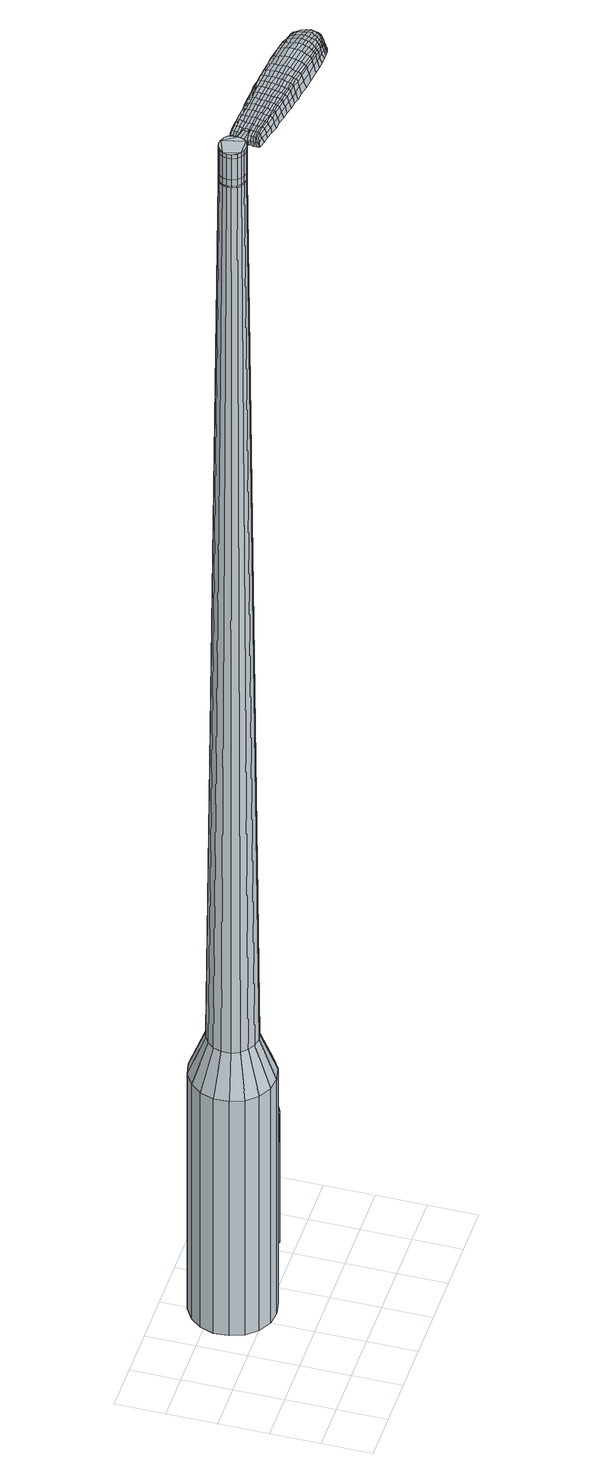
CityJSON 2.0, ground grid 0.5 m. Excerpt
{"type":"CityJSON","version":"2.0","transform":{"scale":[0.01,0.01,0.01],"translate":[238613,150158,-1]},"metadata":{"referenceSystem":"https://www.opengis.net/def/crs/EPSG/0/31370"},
"CityObjects":{
"object1":{"type":"GenericCityObject","attributes":{"cluster":892,"mean_distance_to_centroid":0.19,"new_centroid_x":238614.12,"new_centroid_y":150159.32,"mean_distance_to_camera":5.71,"H1":2.91,"H2":14.61,"Z_final":112.74,"cluster2":-1,"proj_x":238613.23,"proj_y":150165.32,"id_line":41656,"bearing_l":81.58,"distance":6.06,"orientation":"right","G_obj":351.58},"geometry":[{"type":"MultiSurface","lod":"2","boundaries":[[[0,1,2,3]],[[1,4,5,2]],[[4,6,7,5]],[[6,8,9,7]],[[8,10,11,9]],[[10,12,13,11]],[[12,14,15,13]],[[14,16,17,15]],[[16,18,19,17]],[[18,20,21,19]],[[20,22,23,21]],[[22,24,25,23]],[[24,26,27,25]],[[26,28,29,27]],[[28,30,31,29]],[[30,32,33,31]],[[32,34,35,33]],[[34,0,3,35]],[[36,37,38,39]],[[38,40,41,42]],[[41,43,42]],[[42,44,45,46]],[[45,47,46]],[[46,48,49,50]],[[49,51,50]],[[42,46,50,38]],[[50,52,39,38]],[[53,36,39]],[[2,5,7,35]],[[7,9,11,15]],[[11,13,15]],[[15,17,19,23]],[[19,21,23]],[[23,25,27,31]],[[27,29,31]],[[15,23,31,7]],[[31,33,35,7]],[[3,2,35]],[[1,0,54,55]],[[0,34,56,54]],[[34,32,57,56]],[[32,30,58,57]],[[30,28,59,58]],[[28,26,60,59]],[[26,24,61,60]],[[24,22,62,61]],[[22,20,63,62]],[[20,18,64,63]],[[18,16,65,64]],[[16,14,66,65]],[[14,12,67,66]],[[12,10,68,67]],[[10,8,69,68]],[[8,6,70,69]],[[6,4,71,70]],[[4,1,55,71]],[[55,54,72,73]],[[54,56,74,72]],[[56,57,75,74]],[[57,58,76,75]],[[58,59,77,76]],[[59,60,78,77]],[[60,61,79,78]],[[61,62,80,79]],[[62,63,81,80]],[[63,64,82,81]],[[64,65,83,82]],[[65,66,84,83]],[[66,67,85,84]],[[67,68,86,85]],[[68,69,87,86]],[[69,70,88,87]],[[70,71,89,88]],[[71,55,73,89]],[[72,90,91,92]],[[74,93,90,72]],[[94,95,93,74]],[[96,97,95,94]],[[77,98,97,96]],[[99,100,98,77]],[[79,101,100,99]],[[102,103,101,79]],[[104,105,103,102]],[[106,107,105,104]],[[108,109,107,106]],[[110,111,109,108]],[[85,112,111,110]],[[86,113,112,85]],[[114,115,113,86]],[[116,117,115,114]],[[118,119,117,116]],[[92,91,119,118]],[[120,121,122,123]],[[124,120,123,125]],[[126,124,125,127]],[[128,126,127,129]],[[130,128,129,131]],[[132,130,131,133]],[[134,132,133,135]],[[136,134,135,137]],[[138,136,137,139]],[[140,138,139,141]],[[142,140,141,143]],[[144,142,143,145]],[[146,144,145,147]],[[148,146,147,149]],[[150,148,149,151]],[[152,150,151,153]],[[73,72,92]],[[75,94,74]],[[75,76,96,94]],[[76,77,96]],[[78,99,77]],[[78,79,99]],[[80,102,79]],[[80,81,104,102]],[[81,82,106,104]],[[82,83,108,106]],[[83,84,110,108]],[[84,85,110]],[[87,114,86]],[[87,88,116,114]],[[88,89,118,116]],[[89,73,92,118]],[[154,91,90]],[[154,155,119,91]],[[155,156,117,119]],[[156,157,115,117]],[[157,113,115]],[[158,111,112]],[[158,159,109,111]],[[159,160,107,109]],[[160,161,105,107]],[[161,162,103,105]],[[162,101,103]],[[163,100,101]],[[163,98,100]],[[164,97,98]],[[164,165,95,97]],[[165,93,95]],[[39,52,152,166]],[[154,90,167,153]],[[53,39,166,121]],[[90,93,122,167]],[[36,53,121,120]],[[93,165,123,122]],[[37,36,120,124]],[[165,164,125,123]],[[38,37,124,126]],[[164,98,127,125]],[[40,38,126,128]],[[98,163,129,127]],[[41,40,128,130]],[[163,101,131,129]],[[43,41,130,132]],[[101,162,133,131]],[[42,43,132,134]],[[162,161,135,133]],[[44,42,134,136]],[[161,160,137,135]],[[45,44,136,138]],[[160,159,139,137]],[[47,45,138,140]],[[159,158,141,139]],[[46,47,140,142]],[[158,112,143,141]],[[48,46,142,144]],[[112,113,145,143]],[[49,48,144,146]],[[113,157,147,145]],[[51,49,146,148]],[[157,156,149,147]],[[50,51,148,150]],[[156,155,151,149]],[[52,50,150,152]],[[155,154,153,151]],[[152,153,168,169]],[[153,167,170,168]],[[167,122,171,170]],[[122,121,172,171]],[[121,166,173,172]],[[166,152,169,173]],[[174,175,176,177]],[[178,174,177,179]],[[174,178,180,181]],[[175,174,181,182]],[[183,184,185,186]],[[187,183,186,188]],[[183,187,189,190]],[[184,183,190,191]],[[192,193,194,195]],[[196,192,195,197]],[[192,196,198,199]],[[193,192,199,200]],[[201,202,203,204]],[[205,201,204,206]],[[201,205,207,208]],[[202,201,208,209]],[[210,211,212,213]],[[214,210,213,215]],[[210,214,216,217]],[[211,210,217,218]],[[219,220,221,222]],[[223,219,222,224]],[[219,223,225,226]],[[220,219,226,227]],[[228,229,230,231]],[[220,228,231,221]],[[228,220,227,232]],[[229,228,232,233]],[[234,235,236,237]],[[229,234,237,230]],[[234,229,233,238]],[[235,234,238,239]],[[240,178,179,241]],[[235,240,241,236]],[[240,235,239,242]],[[178,240,242,180]],[[243,244,245,246]],[[247,243,246,248]],[[243,247,249,250]],[[244,243,250,251]],[[252,253,254,255]],[[244,252,255,245]],[[252,244,251,256]],[[253,252,256,257]],[[258,259,260,261]],[[253,258,261,254]],[[258,253,257,262]],[[259,258,262,263]],[[264,265,266,267]],[[259,264,267,260]],[[264,259,263,268]],[[265,264,268,269]],[[270,175,182,271]],[[265,270,271,266]],[[270,265,269,272]],[[175,270,272,176]],[[273,274,275,276]],[[277,273,276,278]],[[273,277,279,280]],[[274,273,280,281]],[[282,283,284,285]],[[274,282,285,275]],[[282,274,281,286]],[[283,282,286,287]],[[288,289,290,291]],[[283,288,291,284]],[[288,283,287,292]],[[289,288,292,293]],[[294,187,188,295]],[[289,294,295,290]],[[294,289,293,296]],[[187,294,296,189]],[[297,298,299,300]],[[301,297,300,302]],[[297,301,303,304]],[[298,297,304,305]],[[306,307,308,309]],[[298,306,309,299]],[[306,298,305,310]],[[307,306,310,311]],[[312,313,314,315]],[[307,312,315,308]],[[312,307,311,316]],[[313,312,316,317]],[[318,319,320,321]],[[313,318,321,314]],[[318,313,317,322]],[[319,318,322,323]],[[324,184,191,325]],[[319,324,325,320]],[[324,319,323,326]],[[184,324,326,185]],[[327,213,212,328]],[[329,327,328,330]],[[327,329,331,332]],[[213,327,332,215]],[[333,329,330,334]],[[335,333,334,336]],[[333,335,337,338]],[[329,333,338,331]],[[339,335,336,340]],[[341,339,340,342]],[[339,341,343,344]],[[335,339,344,337]],[[345,341,342,346]],[[347,345,346,348]],[[345,347,349,350]],[[341,345,350,343]],[[351,347,348,352]],[[202,351,352,203]],[[351,202,209,353]],[[347,351,353,349]],[[354,355,200,199]],[[356,354,199,198]],[[354,356,357,358]],[[355,354,358,359]],[[360,361,359,358]],[[362,360,358,357]],[[360,362,363,364]],[[361,360,364,365]],[[366,367,365,364]],[[368,366,364,363]],[[366,368,369,370]],[[367,366,370,371]],[[372,373,371,370]],[[374,372,370,369]],[[372,374,207,205]],[[373,372,205,206]],[[375,376,377,378]],[[277,375,378,279]],[[375,277,278,379]],[[376,375,379,380]],[[381,196,197,382]],[[376,381,382,377]],[[381,376,380,383]],[[196,381,383,198]],[[384,385,386,387]],[[223,384,387,225]],[[384,223,224,388]],[[385,384,388,389]],[[390,391,392,393]],[[385,390,393,386]],[[390,385,389,394]],[[391,390,394,395]],[[396,193,200,397]],[[391,396,397,392]],[[396,391,395,398]],[[193,396,398,194]],[[399,400,401,402]],[[181,399,402,182]],[[399,181,180,403]],[[400,399,403,404]],[[405,406,407,408]],[[400,405,408,401]],[[405,400,404,409]],[[406,405,409,410]],[[411,204,203,412]],[[406,411,412,407]],[[411,406,410,413]],[[204,411,413,206]],[[414,415,416,417]],[[186,414,417,188]],[[414,186,185,418]],[[415,414,418,419]],[[420,208,207,421]],[[415,420,421,416]],[[420,415,419,422]],[[208,420,422,209]],[[423,424,425,426]],[[301,423,426,303]],[[423,301,302,427]],[[424,423,427,428]],[[429,214,215,430]],[[424,429,430,425]],[[429,424,428,431]],[[214,429,431,216]],[[432,433,434,435]],[[247,432,435,249]],[[432,247,248,436]],[[433,432,436,437]],[[438,439,440,441]],[[433,438,441,434]],[[438,433,437,442]],[[439,438,442,443]],[[444,211,218,445]],[[439,444,445,440]],[[444,439,443,446]],[[211,444,446,212]],[[447,448,437,436]],[[246,447,436,248]],[[447,246,245,449]],[[448,447,449,450]],[[451,452,443,442]],[[448,451,442,437]],[[451,448,450,453]],[[452,451,453,454]],[[455,328,212,446]],[[452,455,446,443]],[[455,452,454,456]],[[328,455,456,330]],[[457,458,459,460]],[[304,457,460,305]],[[457,304,303,426]],[[458,457,426,425]],[[461,332,331,462]],[[458,461,462,459]],[[461,458,425,430]],[[332,461,430,215]],[[463,464,450,449]],[[255,463,449,245]],[[463,255,254,465]],[[464,463,465,466]],[[467,468,454,453]],[[464,467,453,450]],[[467,464,466,469]],[[468,467,469,470]],[[471,334,330,456]],[[468,471,456,454]],[[471,468,470,472]],[[334,471,472,336]],[[473,474,475,476]],[[310,473,476,311]],[[473,310,305,460]],[[474,473,460,459]],[[477,338,337,478]],[[474,477,478,475]],[[477,474,459,462]],[[338,477,462,331]],[[479,480,466,465]],[[261,479,465,254]],[[479,261,260,481]],[[480,479,481,482]],[[483,484,470,469]],[[480,483,469,466]],[[483,480,482,485]],[[484,483,485,486]],[[487,340,336,472]],[[484,487,472,470]],[[487,484,486,488]],[[340,487,488,342]],[[489,490,491,492]],[[316,489,492,317]],[[489,316,311,476]],[[490,489,476,475]],[[493,344,343,494]],[[490,493,494,491]],[[493,490,475,478]],[[344,493,478,337]],[[495,496,482,481]],[[267,495,481,260]],[[495,267,266,497]],[[496,495,497,498]],[[499,500,486,485]],[[496,499,485,482]],[[499,496,498,501]],[[500,499,501,502]],[[503,346,342,488]],[[500,503,488,486]],[[503,500,502,504]],[[346,503,504,348]],[[505,506,507,508]],[[322,505,508,323]],[[505,322,317,492]],[[506,505,492,491]],[[509,350,349,510]],[[506,509,510,507]],[[509,506,491,494]],[[350,509,494,343]],[[511,512,498,497]],[[271,511,497,266]],[[511,271,182,402]],[[512,511,402,401]],[[513,514,502,501]],[[512,513,501,498]],[[513,512,401,408]],[[514,513,408,407]],[[515,352,348,504]],[[514,515,504,502]],[[515,514,407,412]],[[352,515,412,203]],[[516,517,419,418]],[[326,516,418,185]],[[516,326,323,508]],[[517,516,508,507]],[[518,353,209,422]],[[517,518,422,419]],[[518,517,507,510]],[[353,518,510,349]],[[519,520,380,379]],[[276,519,379,278]],[[519,276,275,521]],[[520,519,521,522]],[[523,356,198,383]],[[520,523,383,380]],[[523,520,522,524]],[[356,523,524,357]],[[525,526,527,528]],[[226,525,528,227]],[[525,226,225,387]],[[526,525,387,386]],[[529,530,531,532]],[[526,529,532,527]],[[529,526,386,393]],[[530,529,393,392]],[[533,355,359,534]],[[530,533,534,531]],[[533,530,392,397]],[[355,533,397,200]],[[535,536,522,521]],[[285,535,521,275]],[[535,285,284,537]],[[536,535,537,538]],[[539,362,357,524]],[[536,539,524,522]],[[539,536,538,540]],[[362,539,540,363]],[[541,542,543,544]],[[232,541,544,233]],[[541,232,227,528]],[[542,541,528,527]],[[545,546,547,548]],[[542,545,548,543]],[[545,542,527,532]],[[546,545,532,531]],[[549,361,365,550]],[[546,549,550,547]],[[549,546,531,534]],[[361,549,534,359]],[[551,552,538,537]],[[291,551,537,284]],[[551,291,290,553]],[[552,551,553,554]],[[555,368,363,540]],[[552,555,540,538]],[[555,552,554,556]],[[368,555,556,369]],[[557,558,559,560]],[[238,557,560,239]],[[557,238,233,544]],[[558,557,544,543]],[[561,562,563,564]],[[558,561,564,559]],[[561,558,543,548]],[[562,561,548,547]],[[565,367,371,566]],[[562,565,566,563]],[[565,562,547,550]],[[367,565,550,365]],[[567,568,554,553]],[[295,567,553,290]],[[567,295,188,417]],[[568,567,417,416]],[[569,374,369,556]],[[568,569,556,554]],[[569,568,416,421]],[[374,569,421,207]],[[570,571,404,403]],[[242,570,403,180]],[[570,242,239,560]],[[571,570,560,559]],[[572,573,410,409]],[[571,572,409,404]],[[572,571,559,564]],[[573,572,564,563]],[[574,373,206,413]],[[573,574,413,410]],[[574,573,563,566]],[[373,574,566,371]],[[575,576,577,578]],[[578,577,579,580]],[[581,579,577,582]],[[582,577,576,583]],[[584,585,586,587]],[[587,586,588,589]],[[590,588,586,591]],[[591,586,585,592]],[[593,594,595,596]],[[596,595,597,598]],[[599,597,595,600]],[[600,595,594,601]],[[602,603,604,605]],[[605,604,606,607]],[[608,606,604,609]],[[609,604,603,610]],[[611,612,613,614]],[[614,613,615,616]],[[617,615,613,618]],[[618,613,612,619]],[[620,621,622,623]],[[623,622,624,625]],[[626,624,622,627]],[[627,622,621,628]],[[629,630,631,632]],[[632,631,621,620]],[[628,621,631,633]],[[633,631,630,634]],[[635,636,637,638]],[[638,637,630,629]],[[634,630,637,639]],[[639,637,636,640]],[[580,579,641,642]],[[642,641,636,635]],[[640,636,641,643]],[[643,641,579,581]],[[644,645,646,647]],[[647,646,648,649]],[[650,648,646,651]],[[651,646,645,652]],[[653,654,655,656]],[[656,655,645,644]],[[652,645,655,657]],[[657,655,654,658]],[[659,660,661,662]],[[662,661,654,653]],[[658,654,661,663]],[[663,661,660,664]],[[665,666,667,668]],[[668,667,660,659]],[[664,660,667,669]],[[669,667,666,670]],[[583,576,671,672]],[[672,671,666,665]],[[670,666,671,673]],[[673,671,576,575]],[[674,675,676,677]],[[677,676,678,679]],[[680,678,676,681]],[[681,676,675,682]],[[683,684,685,686]],[[686,685,675,674]],[[682,675,685,687]],[[687,685,684,688]],[[689,690,691,692]],[[692,691,684,683]],[[688,684,691,693]],[[693,691,690,694]],[[589,588,695,696]],[[696,695,690,689]],[[694,690,695,697]],[[697,695,588,590]],[[698,699,700,701]],[[701,700,702,703]],[[704,702,700,705]],[[705,700,699,706]],[[707,708,709,710]],[[710,709,699,698]],[[706,699,709,711]],[[711,709,708,712]],[[713,714,715,716]],[[716,715,708,707]],[[712,708,715,717]],[[717,715,714,718]],[[719,720,721,722]],[[722,721,714,713]],[[718,714,721,723]],[[723,721,720,724]],[[592,585,725,726]],[[726,725,720,719]],[[724,720,725,727]],[[727,725,585,584]],[[611,614,728,729]],[[729,728,730,731]],[[732,730,728,733]],[[733,728,614,616]],[[731,730,734,735]],[[735,734,736,737]],[[738,736,734,739]],[[739,734,730,732]],[[737,736,740,741]],[[741,740,742,743]],[[744,742,740,745]],[[745,740,736,738]],[[743,742,746,747]],[[747,746,748,749]],[[750,748,746,751]],[[751,746,742,744]],[[749,748,752,753]],[[753,752,603,602]],[[610,603,752,754]],[[754,752,748,750]],[[601,755,756,600]],[[600,756,757,599]],[[758,757,756,759]],[[759,756,755,760]],[[760,761,762,759]],[[759,762,763,758]],[[764,763,762,765]],[[765,762,761,766]],[[766,767,768,765]],[[765,768,769,764]],[[770,769,768,771]],[[771,768,767,772]],[[772,773,774,771]],[[771,774,775,770]],[[608,775,774,606]],[[606,774,773,607]],[[776,777,778,779]],[[779,778,678,680]],[[679,678,778,780]],[[780,778,777,781]],[[598,597,782,783]],[[783,782,777,776]],[[781,777,782,784]],[[784,782,597,599]],[[785,786,787,788]],[[788,787,624,626]],[[625,624,787,789]],[[789,787,786,790]],[[791,792,793,794]],[[794,793,786,785]],[[790,786,793,795]],[[795,793,792,796]],[[601,594,797,798]],[[798,797,792,791]],[[796,792,797,799]],[[799,797,594,593]],[[800,801,802,803]],[[803,802,582,583]],[[581,582,802,804]],[[804,802,801,805]],[[806,807,808,809]],[[809,808,801,800]],[[805,801,808,810]],[[810,808,807,811]],[[602,605,812,813]],[[813,812,807,806]],[[811,807,812,814]],[[814,812,605,607]],[[815,816,817,818]],[[818,817,587,589]],[[584,587,817,819]],[[819,817,816,820]],[[608,609,821,822]],[[822,821,816,815]],[[820,816,821,823]],[[823,821,609,610]],[[824,825,826,827]],[[827,826,702,704]],[[703,702,826,828]],[[828,826,825,829]],[[616,615,830,831]],[[831,830,825,824]],[[829,825,830,832]],[[832,830,615,617]],[[833,834,835,650]],[[835,648,650]],[[649,648,835,836]],[[835,834,836]],[[837,838,839,840]],[[840,839,834,833]],[[836,834,839,841]],[[841,839,838,842]],[[619,612,843,844]],[[844,843,838,837]],[[842,838,843,845]],[[845,843,612,611]],[[846,847,836]],[[836,847,647,649]],[[644,647,847,848]],[[847,846,848]],[[842,849,850,841]],[[841,850,846,836]],[[848,846,850,851]],[[851,850,849,852]],[[611,729,853,845]],[[845,853,849,842]],[[852,849,853,854]],[[854,853,729,731]],[[855,856,857,858]],[[858,857,705,706]],[[704,705,857,827]],[[827,857,856,824]],[[732,733,859,860]],[[860,859,856,855]],[[824,856,859,831]],[[831,859,733,616]],[[861,862,848]],[[848,862,656,644]],[[653,656,862,863]],[[863,862,861,864]],[[852,865,866,851]],[[851,866,861,848]],[[864,861,866,867]],[[867,866,865,868]],[[731,735,869,854]],[[854,869,865,852]],[[868,865,869,870]],[[870,869,735,737]],[[871,872,873,874]],[[874,873,711,712]],[[706,711,873,858]],[[858,873,872,855]],[[738,739,875,876]],[[876,875,872,871]],[[855,872,875,860]],[[860,875,739,732]],[[864,877,878,863]],[[863,878,662,653]],[[659,662,878,879]],[[879,878,877,880]],[[868,881,882,867]],[[867,882,877,864]],[[880,877,882,883]],[[883,882,881,884]],[[737,741,885,870]],[[870,885,881,868]],[[884,881,885,886]],[[886,885,741,743]],[[887,888,889,890]],[[890,889,717,718]],[[712,717,889,874]],[[874,889,888,871]],[[744,745,891,892]],[[892,891,888,887]],[[871,888,891,876]],[[876,891,745,738]],[[880,893,894,879]],[[879,894,668,659]],[[665,668,894,895]],[[895,894,893,896]],[[884,897,898,883]],[[883,898,893,880]],[[896,893,898,899]],[[899,898,897,900]],[[743,747,901,886]],[[886,901,897,884]],[[900,897,901,902]],[[902,901,747,749]],[[903,904,905,906]],[[906,905,723,724]],[[718,723,905,890]],[[890,905,904,887]],[[750,751,907,908]],[[908,907,904,903]],[[887,904,907,892]],[[892,907,751,744]],[[896,909,910,895]],[[895,910,672,665]],[[583,672,910,803]],[[803,910,909,800]],[[900,911,912,899]],[[899,912,909,896]],[[800,909,912,809]],[[809,912,911,806]],[[749,753,913,902]],[[902,913,911,900]],[[806,911,913,813]],[[813,913,753,602]],[[820,914,915,819]],[[819,915,727,584]],[[724,727,915,906]],[[906,915,914,903]],[[610,754,916,823]],[[823,916,914,820]],[[903,914,916,908]],[[908,916,754,750]],[[781,917,918,780]],[[780,918,677,679]],[[674,677,918,919]],[[919,918,917,920]],[[599,757,921,784]],[[784,921,917,781]],[[920,917,921,922]],[[922,921,757,758]],[[923,924,925,926]],[[926,925,627,628]],[[626,627,925,788]],[[788,925,924,785]],[[927,928,929,930]],[[930,929,924,923]],[[785,924,929,794]],[[794,929,928,791]],[[760,755,931,932]],[[932,931,928,927]],[[791,928,931,798]],[[798,931,755,601]],[[920,933,934,919]],[[919,934,686,674]],[[683,686,934,935]],[[935,934,933,936]],[[758,763,937,922]],[[922,937,933,920]],[[936,933,937,938]],[[938,937,763,764]],[[939,940,941,942]],[[942,941,633,634]],[[628,633,941,926]],[[926,941,940,923]],[[943,944,945,946]],[[946,945,940,939]],[[923,940,945,930]],[[930,945,944,927]],[[766,761,947,948]],[[948,947,944,943]],[[927,944,947,932]],[[932,947,761,760]],[[936,949,950,935]],[[935,950,692,683]],[[689,692,950,951]],[[951,950,949,952]],[[764,769,953,938]],[[938,953,949,936]],[[952,949,953,954]],[[954,953,769,770]],[[955,956,957,958]],[[958,957,639,640]],[[634,639,957,942]],[[942,957,956,939]],[[959,960,961,962]],[[962,961,956,955]],[[939,956,961,946]],[[946,961,960,943]],[[772,767,963,964]],[[964,963,960,959]],[[943,960,963,948]],[[948,963,767,766]],[[952,965,966,951]],[[951,966,696,689]],[[589,696,966,818]],[[818,966,965,815]],[[770,775,967,954]],[[954,967,965,952]],[[815,965,967,822]],[[822,967,775,608]],[[805,968,969,804]],[[804,969,643,581]],[[640,643,969,958]],[[958,969,968,955]],[[811,970,971,810]],[[810,971,968,805]],[[955,968,971,962]],[[962,971,970,959]],[[607,773,972,814]],[[814,972,970,811]],[[959,970,972,964]],[[964,972,773,772]],[[575,578,177,176]],[[578,580,179,177]],[[590,591,190,189]],[[591,592,191,190]],[[593,596,195,194]],[[596,598,197,195]],[[617,618,217,216]],[[618,619,218,217]],[[620,623,222,221]],[[623,625,224,222]],[[629,632,231,230]],[[632,620,221,231]],[[635,638,237,236]],[[638,629,230,237]],[[580,642,241,179]],[[642,635,236,241]],[[650,651,250,249]],[[651,652,251,250]],[[652,657,256,251]],[[657,658,257,256]],[[658,663,262,257]],[[663,664,263,262]],[[664,669,268,263]],[[669,670,269,268]],[[670,673,272,269]],[[673,575,176,272]],[[680,681,280,279]],[[681,682,281,280]],[[682,687,286,281]],[[687,688,287,286]],[[688,693,292,287]],[[693,694,293,292]],[[694,697,296,293]],[[697,590,189,296]],[[698,701,300,299]],[[701,703,302,300]],[[707,710,309,308]],[[710,698,299,309]],[[713,716,315,314]],[[716,707,308,315]],[[719,722,321,320]],[[722,713,314,321]],[[592,726,325,191]],[[726,719,320,325]],[[776,779,378,377]],[[779,680,279,378]],[[598,783,382,197]],[[783,776,377,382]],[[625,789,388,224]],[[789,790,389,388]],[[790,795,394,389]],[[795,796,395,394]],[[796,799,398,395]],[[799,593,194,398]],[[703,828,427,302]],[[828,829,428,427]],[[829,832,431,428]],[[832,617,216,431]],[[833,650,435,434]],[[650,249,435]],[[837,840,441,440]],[[840,833,434,441]],[[619,844,445,218]],[[844,837,440,445]],[[973,974,975,976]],[[977,978,976,975]],[[979,980,981,982]],[[983,984,985,986]],[[974,987,988,975]],[[989,977,975,988]],[[990,979,982,991]],[[992,993,984,983]],[[987,994,995,988]],[[995,996,989,988]],[[997,990,991,998]],[[999,993,992,1000]],[[994,1001,1002,995]],[[1002,1003,996,995]],[[1004,997,998,1005]],[[1006,999,1000,1007]],[[1008,1009,1010,1011]],[[1012,1013,1009,1008]],[[1012,1014,1015,1013]],[[1014,1016,1017,1015]],[[1018,1019,1020,1021]],[[1022,1023,1019,1018]],[[1024,1025,1023,1022]],[[1026,1027,1025,1024]],[[1021,1010,1009,1018]],[[1018,1009,1013,1022]],[[1013,1015,1024,1022]],[[1015,1017,1026,1024]],[[982,981,978,977]],[[991,982,977,989]],[[996,998,991,989]],[[1003,1005,998,996]],[[983,986,980,979]],[[992,983,979,990]],[[1000,992,990,997]],[[1007,1000,997,1004]],[[984,1008,1011,985]],[[993,1012,1008,984]],[[1014,1012,993,999]],[[1016,1014,999,1006]],[[1028,1029,1030,1031]],[[1030,1032,1033,1034]],[[1030,1034,1035,1036]],[[1030,1036,1031]],[[1037,1028,1031,1038]],[[1039,1038,1031,1040]],[[1041,1040,1031]],[[1042,1030,1029,1043]],[[1044,1042,1043,1045]],[[1046,1044,1045,1047]],[[1048,1046,1047,1049]],[[1050,1048,1049,1051]],[[1051,1052,1053,1054]],[[1051,1054,1055,1056]],[[1051,1056,1057,1058]],[[1057,1059,1060,1061]],[[1057,1061,1062,1063]],[[1057,1063,1058]],[[1051,1058,1050]],[[1064,1065,1029,1028]],[[1066,1067,1032,1030]],[[1068,1069,1041,1031]],[[1065,1070,1043,1029]],[[1071,1066,1030,1042]],[[1070,1072,1045,1043]],[[1073,1071,1042,1044]],[[1072,1074,1047,1045]],[[1075,1073,1044,1046]],[[1074,1076,1049,1047]],[[1077,1075,1046,1048]],[[1076,1078,1051,1049]],[[1079,1077,1048,1050]],[[1078,1080,1052,1051]],[[1081,1082,1059,1057]],[[1083,1079,1050,1058]],[[1053,1052,1080,1084]],[[1054,1053,1084,1085]],[[1055,1054,1085,1086]],[[1056,1055,1086,1087]],[[1057,1056,1087,1081]],[[1088,1064,1028,1037]],[[1089,1088,1037,1038]],[[1090,1089,1038,1039]],[[1091,1090,1039,1040]],[[1069,1091,1040,1041]],[[1033,1032,1067,1092]],[[1060,1059,1082,1093]],[[1034,1033,1092,1094]],[[1035,1034,1094,1095]],[[1036,1035,1095,1096]],[[1031,1036,1096,1068]],[[1061,1060,1093,1097]],[[1062,1061,1097,1098]],[[1063,1062,1098,1099]],[[1058,1063,1099,1083]]]}]}
},
"vertices":[
[156,127,384],[151,113,384],[151,113,96],[156,127,96],[142,102,384],[142,102,96],[130,94,384],[130,94,96],[115,91,384],[115,91,96],[101,93,384],[101,93,96],[88,100,384],[88,100,96],[78,111,384],[78,111,96],[73,125,384],[73,125,96],[72,140,384],[72,140,96],[77,154,384],[77,154,96],[86,165,384],[86,165,96],[99,173,384],[99,173,96],[113,176,384],[113,176,96],[128,174,384],[128,174,96],[140,167,384],[140,167,96],[150,156,384],[150,156,96],[156,142,384],[156,142,96],[126,141,1524],[123,144,1524],[118,146,1524],[127,132,1524],[114,147,1524],[109,146,1524],[102,140,1524],[105,144,1524],[101,136,1524],[101,131,1524],[106,123,1524],[103,126,1524],[110,121,1524],[115,120,1524],[123,123,1524],[119,121,1524],[126,127,1524],[127,136,1524],[139,130,429],[136,122,429],[139,139,429],[136,147,429],[130,153,429],[122,157,429],[113,159,429],[105,157,429],[97,152,429],[92,146,429],[89,137,429],[89,128,429],[93,120,429],[99,114,429],[106,110,429],[115,108,429],[123,110,429],[131,115,429],[127,132,1483],[126,127,1483],[127,136,1483],[126,141,1483],[123,144,1483],[118,146,1483],[114,147,1483],[109,146,1483],[105,144,1483],[102,140,1483],[101,136,1483],[101,131,1483],[103,126,1483],[106,123,1483],[110,121,1483],[115,120,1483],[119,121,1483],[123,123,1483],[127,132,1485],[125,127,1485],[125,127,1483],[127,136,1485],[125,140,1483],[125,140,1485],[122,144,1483],[122,144,1485],[118,146,1485],[114,146,1483],[114,146,1485],[109,146,1485],[106,143,1483],[106,143,1485],[103,140,1483],[103,140,1485],[101,135,1483],[101,135,1485],[102,131,1483],[102,131,1485],[103,127,1483],[103,127,1485],[106,123,1485],[110,121,1485],[115,121,1483],[115,121,1485],[119,122,1483],[119,122,1485],[123,124,1483],[123,124,1485],[126,141,1519],[127,136,1519],[127,136,1493],[126,141,1493],[123,144,1519],[123,144,1493],[118,146,1519],[118,146,1493],[114,147,1519],[114,147,1493],[109,146,1519],[109,146,1493],[105,144,1519],[105,144,1493],[102,140,1519],[102,140,1493],[101,136,1519],[101,136,1493],[101,131,1519],[101,131,1493],[103,126,1519],[103,126,1493],[106,123,1519],[106,123,1493],[110,121,1519],[110,121,1493],[115,120,1519],[115,120,1493],[119,121,1519],[119,121,1493],[123,123,1519],[123,123,1493],[126,127,1519],[126,127,1493],[126,127,1485],[123,123,1485],[119,121,1485],[115,120,1485],[103,126,1485],[101,131,1485],[101,136,1485],[102,140,1485],[105,144,1485],[114,147,1485],[123,144,1485],[126,141,1485],[127,132,1519],[127,132,1493],[145,126,1513],[145,126,1518],[146,129,1513],[146,132,1513],[146,132,1518],[146,129,1518],[216,99,1519],[209,100,1518],[210,98,1509],[217,97,1510],[225,97,1519],[226,95,1510],[224,99,1526],[216,100,1525],[209,102,1525],[222,137,1519],[215,137,1518],[214,136,1525],[221,135,1525],[231,136,1519],[230,134,1526],[232,137,1510],[224,138,1510],[217,139,1509],[292,109,1519],[292,105,1519],[293,105,1513],[293,109,1513],[292,113,1519],[293,113,1513],[290,113,1524],[291,109,1524],[290,105,1524],[219,119,1530],[212,120,1529],[211,117,1529],[218,116,1530],[228,118,1531],[228,115,1531],[228,122,1530],[219,123,1530],[212,124,1529],[139,131,1512],[139,128,1512],[140,128,1517],[140,131,1517],[140,134,1512],[141,134,1517],[140,134,1506],[140,131,1506],[140,128,1506],[275,91,1519],[272,91,1519],[273,90,1512],[276,90,1512],[278,92,1518],[278,90,1512],[277,92,1522],[275,93,1523],[272,93,1524],[267,92,1519],[261,92,1519],[262,90,1512],[268,90,1512],[267,93,1524],[261,93,1525],[255,93,1519],[248,94,1519],[249,92,1511],[256,91,1511],[255,94,1526],[247,95,1526],[236,95,1519],[237,94,1510],[236,97,1526],[144,114,1513],[151,112,1513],[151,113,1518],[144,115,1517],[139,115,1512],[140,116,1516],[139,114,1506],[145,112,1507],[152,111,1507],[159,110,1514],[166,109,1515],[166,110,1520],[158,112,1519],[160,109,1507],[167,107,1507],[173,107,1515],[181,106,1516],[180,107,1522],[173,109,1521],[174,106,1508],[182,104,1508],[188,104,1517],[195,103,1517],[194,104,1524],[187,106,1523],[189,103,1508],[196,101,1509],[202,101,1518],[202,103,1524],[203,100,1509],[281,127,1519],[278,127,1519],[277,126,1524],[281,125,1523],[283,126,1518],[283,125,1522],[285,127,1512],[282,128,1512],[279,129,1512],[273,129,1519],[268,130,1519],[267,129,1525],[273,127,1524],[274,130,1512],[269,131,1512],[262,131,1519],[254,132,1519],[253,131,1526],[261,130,1526],[263,132,1511],[255,134,1511],[243,134,1519],[241,133,1526],[244,135,1510],[149,144,1513],[156,143,1513],[157,144,1507],[150,144,1507],[143,144,1512],[144,145,1506],[144,143,1516],[148,143,1517],[155,142,1518],[164,142,1514],[171,142,1515],[172,143,1507],[165,143,1507],[163,141,1519],[170,140,1520],[179,141,1515],[186,140,1516],[187,141,1508],[180,142,1508],[178,140,1521],[185,139,1522],[193,140,1517],[201,139,1517],[202,140,1509],[195,141,1508],[192,138,1523],[200,138,1524],[208,138,1518],[209,140,1509],[207,137,1524],[146,130,1519],[145,127,1519],[153,129,1520],[153,126,1520],[153,132,1520],[146,133,1519],[160,128,1522],[160,125,1522],[168,127,1523],[167,124,1523],[168,130,1523],[161,131,1521],[175,126,1524],[175,123,1524],[182,125,1525],[182,122,1525],[183,128,1525],[176,129,1524],[190,124,1526],[189,121,1526],[197,123,1527],[197,120,1527],[198,126,1527],[190,127,1526],[204,122,1528],[204,118,1528],[205,125,1528],[288,109,1527],[287,106,1527],[287,113,1526],[283,114,1527],[283,110,1528],[283,106,1528],[277,111,1529],[276,107,1529],[277,115,1528],[270,116,1530],[270,112,1530],[269,108,1530],[262,113,1531],[262,109,1531],[263,117,1530],[254,119,1531],[253,114,1531],[253,111,1531],[241,116,1531],[240,113,1531],[241,120,1531],[285,124,1518],[287,122,1519],[288,123,1513],[286,125,1513],[284,124,1523],[286,122,1523],[290,118,1519],[291,118,1513],[288,118,1524],[280,92,1518],[282,94,1518],[281,94,1523],[279,93,1523],[281,91,1513],[283,93,1513],[285,96,1519],[288,98,1519],[287,99,1524],[284,96,1523],[286,95,1513],[289,98,1513],[290,102,1519],[289,102,1524],[291,101,1513],[216,102,1528],[216,104,1528],[209,105,1528],[209,103,1527],[224,100,1528],[225,102,1529],[217,106,1529],[217,110,1530],[210,111,1529],[210,108,1528],[225,105,1529],[226,108,1530],[218,113,1530],[211,114,1529],[227,111,1531],[221,134,1528],[220,132,1529],[229,130,1529],[229,133,1528],[213,135,1527],[213,132,1528],[220,128,1529],[229,126,1530],[213,128,1528],[141,143,1512],[141,141,1512],[142,140,1517],[142,142,1517],[142,144,1506],[142,142,1506],[140,138,1512],[141,137,1517],[141,138,1506],[137,116,1512],[137,118,1512],[138,117,1506],[138,115,1506],[138,117,1517],[138,118,1517],[137,120,1512],[138,123,1512],[139,123,1506],[138,120,1506],[139,121,1517],[139,123,1517],[138,126,1512],[139,125,1506],[139,126,1517],[143,116,1519],[144,118,1519],[151,115,1520],[151,116,1520],[144,120,1519],[144,122,1519],[151,119,1520],[152,121,1520],[145,125,1519],[152,124,1520],[147,141,1519],[147,139,1519],[155,139,1520],[155,141,1520],[147,136,1519],[154,135,1520],[158,113,1521],[158,115,1521],[165,112,1522],[166,113,1522],[159,117,1521],[159,120,1521],[166,116,1522],[166,119,1523],[160,123,1522],[167,121,1523],[162,140,1521],[162,138,1521],[169,137,1522],[170,139,1522],[161,135,1521],[169,134,1522],[173,110,1523],[173,112,1523],[180,109,1524],[180,111,1524],[173,115,1523],[174,117,1524],[181,113,1525],[181,116,1525],[174,120,1524],[182,119,1525],[177,138,1523],[177,136,1523],[184,135,1524],[184,138,1524],[176,133,1524],[184,132,1525],[187,107,1525],[188,109,1525],[194,106,1526],[195,108,1526],[188,112,1526],[188,115,1526],[195,110,1527],[196,113,1527],[189,118,1526],[196,116,1527],[192,137,1525],[191,135,1525],[199,134,1526],[199,136,1526],[191,131,1526],[198,130,1527],[202,105,1527],[202,106,1527],[202,109,1527],[203,112,1528],[203,115,1528],[206,135,1527],[206,133,1527],[205,129,1528],[282,124,1525],[283,122,1525],[278,125,1526],[280,123,1526],[286,118,1526],[282,119,1527],[276,94,1525],[279,95,1525],[275,95,1526],[273,94,1525],[281,97,1525],[284,99,1526],[280,100,1527],[277,97,1526],[286,102,1526],[281,103,1527],[273,126,1526],[274,124,1527],[267,127,1527],[268,125,1528],[276,120,1528],[269,121,1529],[268,94,1526],[269,95,1527],[263,96,1528],[262,95,1527],[272,98,1527],[274,100,1528],[267,101,1529],[265,98,1528],[275,104,1528],[268,105,1530],[261,128,1528],[262,126,1529],[253,130,1528],[253,127,1529],[262,122,1529],[254,123,1530],[256,95,1528],[257,97,1528],[249,98,1529],[248,96,1528],[258,99,1529],[260,102,1530],[251,104,1530],[250,101,1530],[261,106,1530],[252,107,1531],[241,131,1529],[241,129,1529],[241,125,1530],[236,98,1528],[237,100,1529],[238,103,1530],[239,106,1530],[239,109,1531],[211,100,1509],[210,102,1518],[217,101,1518],[218,99,1509],[225,99,1519],[226,97,1510],[224,101,1525],[216,102,1525],[209,104,1525],[214,134,1525],[215,135,1518],[222,135,1518],[221,133,1525],[231,134,1519],[229,132,1525],[232,135,1510],[224,136,1509],[217,137,1509],[290,105,1513],[289,106,1519],[290,109,1519],[291,109,1513],[290,112,1519],[290,112,1513],[288,112,1524],[289,109,1524],[288,106,1524],[212,117,1528],[212,120,1528],[219,119,1529],[219,116,1529],[228,118,1529],[228,115,1529],[229,122,1529],[220,123,1529],[213,124,1528],[142,128,1516],[141,128,1512],[141,131,1512],[142,130,1516],[142,134,1512],[143,133,1516],[143,134,1506],[142,131,1506],[142,128,1506],[273,92,1512],[272,93,1519],[275,93,1518],[276,92,1512],[277,93,1518],[278,92,1512],[277,94,1522],[275,95,1523],[272,95,1523],[262,92,1512],[261,94,1519],[267,94,1519],[268,92,1512],[267,95,1524],[261,95,1525],[249,94,1511],[248,95,1519],[256,94,1519],[257,93,1511],[255,96,1525],[247,97,1526],[237,97,1519],[238,96,1510],[236,99,1526],[151,115,1518],[152,114,1513],[145,116,1513],[144,117,1517],[140,117,1512],[141,117,1515],[140,116,1506],[145,114,1506],[153,113,1507],[166,112,1520],[167,111,1514],[159,112,1514],[159,114,1519],[160,111,1507],[167,109,1507],[181,109,1522],[181,108,1516],[174,109,1515],[173,111,1521],[175,108,1508],[182,106,1508],[195,106,1523],[196,105,1517],[188,106,1516],[188,108,1522],[189,105,1508],[197,103,1508],[203,103,1517],[202,105,1524],[204,102,1509],[277,124,1523],[277,126,1519],[280,125,1518],[280,124,1523],[282,124,1518],[282,123,1522],[283,125,1512],[282,126,1512],[279,127,1512],[266,127,1525],[267,128,1519],[273,127,1519],[272,126,1524],[274,128,1512],[268,129,1512],[253,129,1526],[254,131,1519],[261,129,1519],[260,128,1525],[263,130,1511],[255,132,1511],[242,132,1519],[241,131,1526],[244,133,1510],[157,142,1507],[156,141,1513],[149,142,1513],[150,142,1506],[144,142,1512],[145,143,1506],[144,141,1515],[148,141,1517],[155,140,1518],[172,141,1507],[171,140,1514],[164,140,1514],[165,141,1507],[163,139,1519],[170,138,1520],[187,140,1508],[186,138,1516],[179,139,1515],[180,140,1508],[178,138,1521],[185,137,1522],[202,138,1508],[201,137,1517],[193,138,1516],[195,139,1508],[192,136,1522],[200,136,1523],[208,136,1517],[209,138,1509],[207,135,1524],[147,130,1518],[146,127,1518],[154,129,1519],[153,126,1519],[154,132,1519],[147,133,1518],[161,128,1520],[161,125,1520],[168,127,1521],[168,124,1521],[169,130,1521],[161,131,1520],[176,126,1523],[175,123,1523],[183,125,1524],[183,122,1524],[183,128,1524],[176,129,1523],[190,123,1525],[190,121,1525],[198,122,1526],[197,120,1526],[198,126,1526],[191,127,1525],[205,121,1527],[204,118,1527],[205,125,1527],[286,106,1526],[286,109,1526],[286,113,1525],[282,114,1526],[282,110,1526],[282,107,1526],[276,108,1528],[276,111,1528],[276,115,1527],[269,116,1528],[269,112,1529],[269,109,1529],[262,110,1530],[262,113,1530],[262,117,1529],[254,118,1530],[253,114,1530],[253,111,1530],[240,113,1530],[241,116,1530],[241,120,1530],[286,122,1513],[285,121,1518],[284,123,1518],[285,124,1512],[283,122,1523],[284,120,1523],[288,117,1519],[289,117,1513],[286,117,1523],[280,96,1523],[281,95,1518],[279,94,1518],[278,95,1523],[279,93,1512],[282,94,1512],[285,100,1523],[286,100,1519],[284,97,1519],[283,98,1523],[284,96,1513],[287,99,1513],[288,102,1519],[287,103,1524],[289,102,1513],[209,106,1527],[216,104,1527],[216,103,1527],[209,105,1526],[225,102,1527],[225,103,1528],[211,111,1528],[218,110,1528],[217,107,1528],[210,108,1527],[226,105,1528],[226,108,1529],[218,113,1529],[211,114,1528],[227,112,1529],[229,130,1528],[221,131,1527],[221,132,1527],[229,131,1527],[214,133,1526],[214,132,1527],[220,127,1528],[229,126,1528],[213,128,1527],[144,140,1516],[143,141,1512],[143,142,1512],[144,141,1516],[144,142,1506],[144,141,1506],[142,137,1512],[143,137,1516],[143,138,1506],[140,117,1506],[139,118,1512],[139,117,1512],[140,118,1516],[141,122,1506],[140,123,1512],[140,120,1512],[140,119,1506],[141,120,1516],[141,123,1516],[141,125,1512],[141,125,1506],[141,125,1516],[145,118,1518],[144,117,1518],[152,116,1519],[145,122,1518],[145,120,1518],[152,119,1519],[152,121,1519],[146,125,1518],[153,124,1519],[155,138,1519],[148,139,1518],[148,140,1518],[155,139,1519],[148,136,1518],[155,135,1519],[159,115,1520],[159,114,1520],[166,113,1521],[166,114,1521],[160,120,1520],[159,117,1520],[167,116,1521],[167,119,1521],[160,123,1520],[167,121,1521],[170,137,1521],[162,138,1520],[163,139,1520],[170,138,1521],[162,134,1520],[169,133,1521],[174,112,1522],[173,111,1522],[181,110,1523],[181,111,1523],[174,117,1522],[174,115,1522],[181,113,1523],[182,116,1524],[175,120,1523],[182,119,1524],[185,135,1523],[177,136,1522],[177,137,1522],[185,136,1523],[177,132,1522],[184,132,1523],[188,110,1524],[188,109,1524],[195,107,1525],[195,108,1525],[189,115,1525],[189,112,1524],[196,111,1525],[196,114,1526],[189,118,1525],[197,117,1526],[199,133,1525],[192,134,1524],[192,136,1524],[199,135,1525],[191,131,1524],[199,130,1525],[202,107,1526],[202,106,1526],[203,112,1527],[203,109,1526],[204,115,1527],[206,133,1526],[206,134,1526],[206,129,1526],[282,121,1524],[281,123,1524],[277,124,1525],[279,122,1525],[284,117,1525],[281,118,1525],[274,96,1525],[278,96,1524],[276,95,1524],[272,95,1525],[279,100,1526],[283,100,1525],[280,98,1524],[277,98,1525],[285,103,1525],[281,103,1526],[274,123,1526],[272,125,1526],[267,126,1526],[267,124,1527],[275,119,1526],[268,120,1527],[263,97,1527],[269,97,1526],[267,96,1526],[262,96,1526],[266,102,1528],[273,101,1527],[271,99,1526],[265,99,1527],[275,104,1527],[268,105,1528],[261,125,1527],[261,127,1527],[253,128,1527],[253,127,1528],[262,121,1528],[253,123,1529],[249,99,1528],[257,98,1527],[256,97,1527],[248,98,1527],[251,104,1529],[260,103,1529],[258,100,1528],[250,101,1528],[261,106,1529],[252,108,1530],[241,128,1528],[241,130,1528],[241,124,1529],[237,101,1528],[236,100,1528],[239,106,1529],[238,103,1529],[240,110,1530],[140,116,1508],[141,122,1508],[173,117,1509],[172,109,1509],[194,113,1510],[193,104,1510],[233,106,1512],[232,97,1512],[214,100,1511],[215,109,1511],[251,104,1513],[264,102,1514],[263,93,1514],[250,94,1513],[142,129,1508],[174,124,1509],[195,121,1510],[235,115,1512],[217,118,1511],[252,113,1513],[266,111,1514],[143,136,1508],[175,132,1509],[197,130,1510],[236,125,1512],[218,127,1511],[267,120,1514],[254,122,1513],[144,142,1508],[176,140,1509],[198,138,1510],[237,134,1512],[219,136,1511],[268,128,1514],[255,131,1513],[278,100,1514],[283,101,1514],[282,94,1514],[277,92,1514],[279,109,1514],[284,108,1514],[280,117,1514],[285,115,1514],[281,125,1514],[286,122,1514],[288,103,1515],[291,106,1515],[291,105,1515],[287,99,1515],[288,107,1515],[291,107,1515],[289,112,1515],[292,108,1515],[290,116,1515],[292,109,1515],[138,169,334],[142,167,334],[142,167,165],[130,174,171],[138,169,165],[135,171,165],[133,172,166],[131,173,167],[130,174,169],[135,171,334],[133,172,333],[131,173,332],[130,174,331],[130,174,328],[152,156,165],[152,156,334],[157,142,165],[157,142,334],[157,127,165],[157,127,334],[153,113,165],[153,113,334],[144,101,165],[144,101,334],[140,99,334],[137,97,334],[134,95,333],[133,94,332],[132,93,331],[131,93,328],[140,99,165],[131,93,171],[132,93,169],[133,94,167],[134,95,166],[137,97,165],[137,167,334],[140,165,334],[140,165,165],[137,167,165],[128,172,171],[128,172,328],[149,154,334],[149,154,165],[154,141,334],[154,141,165],[155,127,334],[155,127,165],[150,114,334],[150,114,165],[142,103,334],[142,103,165],[138,101,334],[130,95,328],[130,95,171],[138,101,165],[135,99,334],[133,97,333],[131,96,332],[130,96,331],[134,168,334],[131,170,333],[130,171,332],[129,171,331],[134,168,165],[130,96,169],[131,170,166],[130,171,167],[129,171,169],[131,96,167],[133,97,166],[135,99,165]
]}
